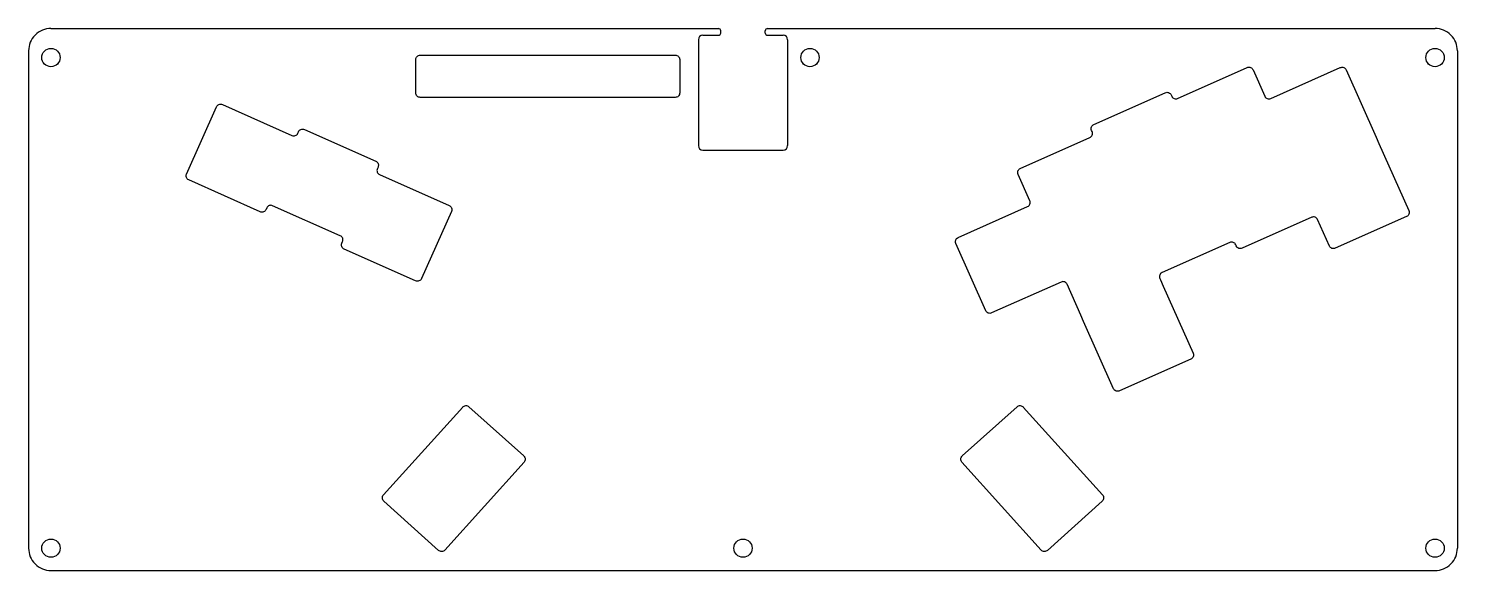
# Model space of a CAD drawing. Header units: millimetres. Extents: x 0 to 320, y 0 to 122.
import ezdxf

# ---------------------------------------------------------------- set-up
doc = ezdxf.new("R2010")
doc.units = ezdxf.units.MM
doc.layers.get('0').update_dxf_attribs({"linetype": 'CONTINUOUS'})

msp = doc.modelspace()

# ---------------------------------------------------------------- linework, layer by layer
for p, q in [((5, 121.5), (154.5, 121.5)), ((150, 119), (150, 95.25)), ((151, 120), (154.5, 120)), ((155, 120.5), (155, 121)), ((165, 120.5), (165, 121)), ((165.5, 121.5), (315, 121.5)), ((165.5, 120), (169, 120)), ((170, 119), (170, 95.25)), ((0, 116.5), (0, 5)), ((320, 116.5), (320, 5)), ((151, 94.25), (169, 94.25)), ((5, 0), (315, 0))]:
    msp.add_line(p, q)
for points in [[(111.77, 115.56), (120.77, 115.56), (121.02, 115.56), (123.43, 115.56), (123.68, 115.56), (132.68, 115.56), (132.93, 115.56), (135.33, 115.56), (135.58, 115.56), (144.58, 115.56), (144.83, 115.56, -0.414214), (145.83, 114.56), (145.83, 114.31), (145.83, 107.31), (145.83, 107.06, -0.414214), (144.83, 106.06), (144.58, 106.06), (135.58, 106.06), (135.33, 106.06), (132.93, 106.06), (132.68, 106.06), (123.68, 106.06), (123.43, 106.06), (121.02, 106.06), (120.77, 106.06), (111.77, 106.06), (111.52, 106.06), (109.11, 106.06), (108.86, 106.06), (99.86, 106.06), (99.61, 106.06), (97.21, 106.06), (96.96, 106.06), (87.96, 106.06), (87.71, 106.06, -0.414214), (86.71, 107.06), (86.71, 107.31), (86.71, 114.31), (86.71, 114.56, -0.414214), (87.71, 115.56), (87.96, 115.56), (96.96, 115.56), (97.21, 115.56), (99.61, 115.56), (99.86, 115.56), (108.86, 115.56), (109.11, 115.56), (111.52, 115.56)], [(238.2, 98.39), (238.07, 98.68, -0.414214), (238.57, 100), (254.56, 107.12, -0.414214), (255.88, 106.61), (256.01, 106.32, 0.414214), (257.33, 105.81), (272.91, 112.75, -0.414214), (274.23, 112.24), (276.86, 106.32, 0.414214), (278.19, 105.81), (293.76, 112.74, -0.414214), (295.08, 112.24), (301.79, 97.16), (302.42, 95.75), (309.13, 80.67, -0.414214), (308.63, 79.35), (292.64, 72.24, -0.414214), (291.32, 72.74), (288.68, 78.67, 0.414214), (287.36, 79.18), (271.79, 72.24, -0.414214), (270.47, 72.75), (270.34, 73.04, 0.414214), (269.02, 73.55), (253.85, 66.79, 0.414214), (253.34, 65.47), (253.47, 65.18), (254.1, 63.77), (260.81, 48.69, -0.414214), (260.31, 47.37), (244.32, 40.26, -0.414214), (243, 40.76), (236.29, 55.84), (235.66, 57.25), (232.58, 64.16, 0.414214), (231.26, 64.67), (215.69, 57.73, -0.414214), (214.37, 58.24), (207.66, 73.31, -0.414214), (208.16, 74.63), (223.74, 81.57, 0.414214), (224.24, 82.89), (221.61, 88.81, -0.414214), (222.11, 90.13), (237.69, 97.07, 0.414214)], [(78.26, 90.44), (78.11, 90.09, 0.414214), (78.61, 88.77), (94.19, 81.83, -0.414214), (94.7, 80.51), (87.99, 65.44, -0.414214), (86.67, 64.93), (70.68, 72.05, -0.414214), (70.17, 73.37), (70.33, 73.72, 0.414214), (69.82, 75.04), (54.66, 81.79, 0.414214), (53.33, 81.28), (53.18, 80.94, -0.414214), (51.86, 80.43), (35.87, 87.55, -0.414214), (35.37, 88.87), (42.08, 103.94, -0.414214), (43.4, 104.45), (58.97, 97.51, 0.414214), (60.29, 98.02), (60.45, 98.37, -0.414214), (61.77, 98.87), (77.76, 91.76, -0.414214)], [(110.96, 24.26), (93.23, 4.56, -0.414214), (91.82, 4.49), (79.56, 15.53, -0.414214), (79.48, 16.94), (97.22, 36.64, -0.414214), (98.63, 36.71), (110.89, 25.67, -0.414214)], [(240.44, 15.53), (228.18, 4.49, -0.414214), (226.77, 4.56), (209.04, 24.26, -0.414214), (209.11, 25.67), (221.37, 36.71, -0.414214), (222.78, 36.64), (240.52, 16.94, -0.414214)]]:
    msp.add_lwpolyline(points, format="xyb", close=True)
for centre in [(5, 115), (175, 115), (315, 115), (5, 5), (160, 5), (315, 5)]:
    msp.add_circle(centre, 2.05)
for centre, radius, start, end in [((151, 119), 1, 90, 180), ((154.5, 121), 0.5, 0, 90), ((154.5, 120.5), 0.5, -89.9999, 0), ((165.5, 121), 0.5, 90, 180), ((165.5, 120.5), 0.5, 180, 270.0001), ((169, 119), 1, 0, 90), ((151, 95.25), 1, 180, 270), ((169, 95.25), 1, 270, 360)]:
    msp.add_arc(centre, radius, start, end)
for points in [[(1.46, 120.04), (0.53, 119.1), (0, 117.83), (0, 116.5)], [(5, 121.5), (3.67, 121.5), (2.4, 120.98), (1.46, 120.04)], [(318.54, 120.04), (317.6, 120.98), (316.33, 121.5), (315, 121.5)], [(320, 116.5), (320, 117.83), (319.47, 119.1), (318.54, 120.04)], [(0, 5), (0, 3.68), (0.53, 2.4), (1.46, 1.47)], [(318.54, 1.47), (319.47, 2.4), (320, 3.68), (320, 5)], [(1.46, 1.47), (2.4, 0.53), (3.67, 0), (5, 0)], [(315, 0), (316.33, 0), (317.6, 0.53), (318.54, 1.47)]]:
    msp.add_open_spline(points, degree=3)

doc.saveas('drawing.dxf')
